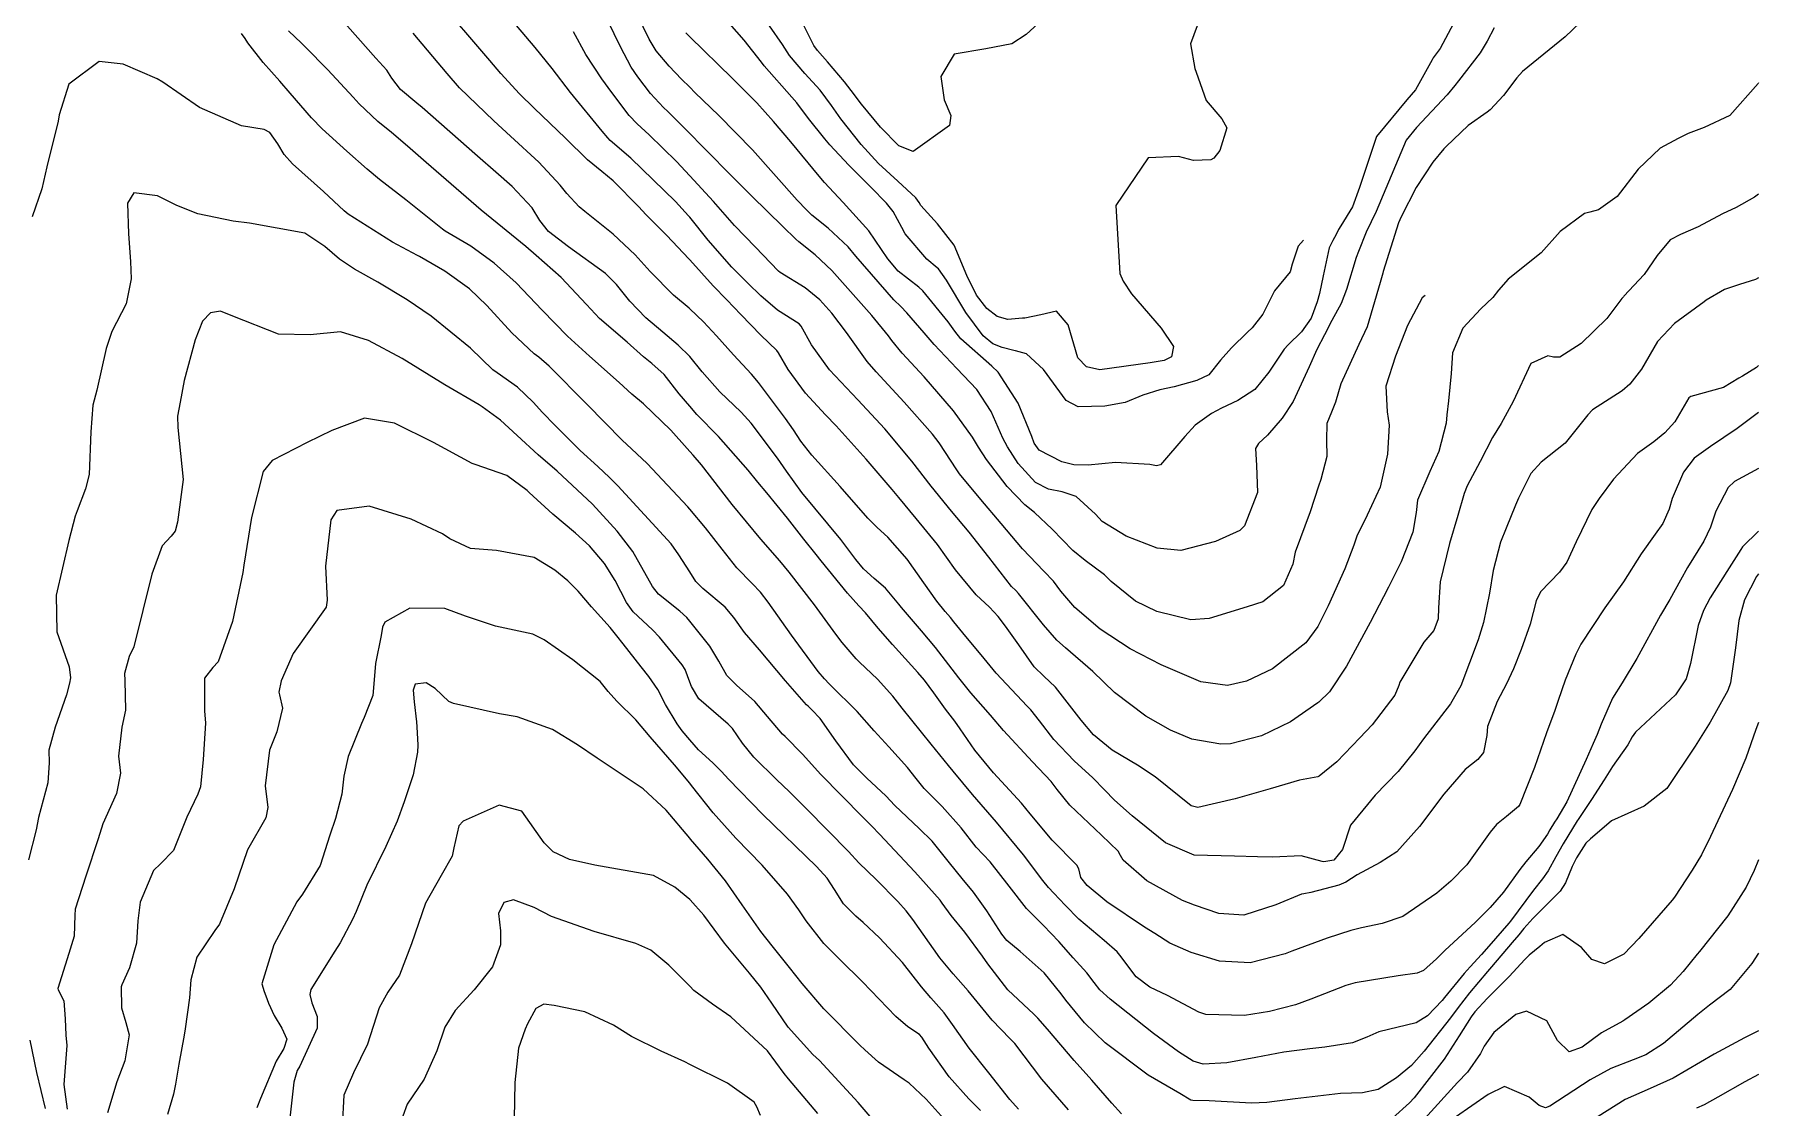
# Model space of a CAD drawing. Header units: feet. Extents: x 1313709 to 1317500, y 405869 to 411659.
# Drawn here: x 1317147.2 to 1317500, y 409378.2 to 409597.8 of the extents above; entities that cross this region are included whole.
import ezdxf

# ---------------------------------------------------------------- set-up
doc = ezdxf.new("R2010")
doc.units = ezdxf.units.FT
doc.layers.add('C-TOPO-MAJR', color=32, linetype='CONTINUOUS')

msp = doc.modelspace()

# ---------------------------------------------------------------- linework, layer by layer
at = {"layer": 'C-TOPO-MAJR'}
for points in [[(1317500, 409565.06), (1317499.17, 409564.47), (1317495.4, 409562.33), (1317492.6, 409561.04), (1317487.66, 409558.41), (1317484.06, 409556.82), (1317481.93, 409555.78), (1317479.27, 409552.51), (1317476.62, 409548.64), (1317472.46, 409544.2), (1317472.35, 409544.1), (1317472.04, 409543.73), (1317468.95, 409539.63), (1317463.69, 409534.56), (1317459.35, 409531.73), (1317458.04, 409531.75), (1317456.88, 409532.05), (1317453.4, 409530.46), (1317449.83, 409522.66), (1317447.37, 409518.18), (1317445.58, 409515.28), (1317443.03, 409510.37), (1317440.4, 409505.43), (1317439.76, 409503.84), (1317438.46, 409499.36), (1317436.74, 409493.6), (1317434.89, 409485.8), (1317434.53, 409480.47), (1317434.45, 409478.23), (1317433.54, 409475.82), (1317431.53, 409473.41), (1317426.64, 409465.27), (1317426.4, 409464.58), (1317425.61, 409462.57), (1317420.93, 409456.53), (1317418.45, 409453.88), (1317413.7, 409448.93), (1317410.09, 409446.02), (1317409.81, 409445.91), (1317406.06, 409445.19), (1317400.09, 409443.44), (1317392.91, 409441.4), (1317385.25, 409439.62), (1317383.89, 409439.94), (1317376.56, 409445.9), (1317372.95, 409448.29), (1317367.74, 409451.37), (1317363.92, 409454.5), (1317361.44, 409457.51), (1317356.18, 409464.21), (1317353.75, 409466.46), (1317351.81, 409468.42), (1317348.64, 409472.88), (1317345.92, 409476.68), (1317344.41, 409478.7), (1317342.64, 409480.59), (1317339.91, 409483.14), (1317335.7, 409488.22), (1317332, 409493.39), (1317327.66, 409498.77), (1317324.09, 409503.01), (1317322.72, 409504.67), (1317317.41, 409510.88), (1317311.29, 409517.67), (1317309.07, 409519.98), (1317304.97, 409524.4), (1317301.45, 409529.24), (1317299.47, 409532.66), (1317299.11, 409533.13), (1317295.87, 409536.21), (1317291.75, 409540.48), (1317288.89, 409543.47), (1317286.09, 409546.37), (1317281.32, 409551.64), (1317281.1, 409551.87), (1317276.64, 409556.63), (1317272.35, 409560.96), (1317270.92, 409562.49), (1317265.62, 409567.82), (1317263.32, 409569.71), (1317260.42, 409572.12), (1317255.89, 409576.52), (1317249.46, 409582.67), (1317246.48, 409585.62), (1317242.7, 409589.74), (1317240.39, 409592.43), (1317229.33, 409605.48)], [(1317500, 409587.87), (1317499.9, 409587.73), (1317494.16, 409581.18), (1317488.88, 409578.75), (1317485.59, 409577.48), (1317483.54, 409576.47), (1317479.85, 409574.53), (1317475.38, 409570.17), (1317471.08, 409564.61), (1317467.25, 409561.88), (1317465.5, 409561.4), (1317464.37, 409561.13), (1317459.43, 409557.48), (1317455.51, 409553.06), (1317448.8, 409547.69), (1317446.83, 409545.46), (1317445.64, 409543.97), (1317443.17, 409541.65), (1317439.48, 409537.67), (1317437.39, 409532.65), (1317437.11, 409528.39), (1317436.55, 409522.84), (1317436.25, 409519.95), (1317436.09, 409518.26), (1317434.59, 409512.47), (1317432.73, 409508.37), (1317430.22, 409502.5), (1317429.93, 409499.98), (1317429.27, 409495.94), (1317426.9, 409489.88), (1317424.3, 409484.71), (1317423.26, 409482.7), (1317420.53, 409477.44), (1317415.72, 409468.52), (1317412.23, 409463.25), (1317410.01, 409461.18), (1317409.83, 409461.05), (1317404.21, 409457.16), (1317398.28, 409454.3), (1317391.95, 409452.67), (1317389.97, 409452.56), (1317384.08, 409453.59), (1317379.71, 409455.43), (1317374.63, 409458.33), (1317368.23, 409463.16), (1317363.81, 409467.47), (1317358.18, 409472.27), (1317356.4, 409473.84), (1317353.71, 409476.98), (1317348.59, 409483.4), (1317348.01, 409484), (1317347.18, 409484.84), (1317342.5, 409490.86), (1317338.51, 409495.93), (1317334.91, 409500.21), (1317330.69, 409505.36), (1317326.74, 409510.46), (1317321.26, 409517.07), (1317315.68, 409523), (1317309.93, 409529.13), (1317306.26, 409534.26), (1317304.13, 409538.11), (1317303.71, 409538.53), (1317299.25, 409541.39), (1317295.87, 409544.26), (1317293.18, 409546.88), (1317289.95, 409550.15), (1317285.12, 409555.71), (1317281.32, 409560.35), (1317281.06, 409560.67), (1317278.41, 409563.59), (1317269.27, 409572.44), (1317265.04, 409576.07), (1317264.54, 409576.58), (1317263.43, 409577.96), (1317256.95, 409585.91), (1317253.18, 409590.77), (1317249.67, 409595.11), (1317242.79, 409603.21)], [(1317466.63, 409603.23), (1317460.46, 409597.25), (1317451.72, 409590.2), (1317450.58, 409588.92), (1317447.79, 409585.26), (1317445.1, 409582.33), (1317444.45, 409581.83), (1317440.6, 409579.16), (1317436.06, 409574.87), (1317435.61, 409574.36), (1317433.35, 409571.61), (1317429.92, 409566.48), (1317426.85, 409560.47), (1317426.34, 409559.2), (1317423.22, 409549.29), (1317423.1, 409548.92), (1317422.58, 409547), (1317419.95, 409537.95), (1317418.23, 409534.32), (1317414.55, 409526.27), (1317413.47, 409522.54), (1317412.62, 409520.46), (1317411.65, 409518.2), (1317411.6, 409514.77), (1317411.68, 409511.42), (1317410.44, 409506.75), (1317410, 409505.37), (1317408.26, 409500.13), (1317405.22, 409491.87), (1317404.7, 409489.43), (1317402.83, 409485), (1317398.57, 409481.68), (1317395.4, 409480.68), (1317387.61, 409478.27), (1317383.87, 409477.98), (1317376.9, 409479.74), (1317372.52, 409481.84), (1317367.58, 409485.83), (1317366.15, 409487.19), (1317362.24, 409490.18), (1317359.67, 409492.2), (1317355.48, 409496.56), (1317351.84, 409499.97), (1317349.86, 409501.56), (1317346.25, 409505.3), (1317342.02, 409510.84), (1317340.39, 409513.35), (1317339.14, 409515.39), (1317335.27, 409520.78), (1317329.29, 409527.69), (1317324.8, 409532.59), (1317322.7, 409535.15), (1317321.97, 409536.09), (1317318.57, 409540.26), (1317310.39, 409549.45), (1317306.97, 409552.68), (1317303.64, 409555.35), (1317303.05, 409555.88), (1317300.38, 409558.47), (1317294, 409564.69), (1317290.64, 409568.08), (1317283.87, 409574.9), (1317281.32, 409577.49), (1317278.76, 409580.1), (1317276.81, 409582.01), (1317275.97, 409582.81), (1317273.32, 409585.71), (1317270.67, 409589.06), (1317269.3, 409591.07), (1317267.15, 409595.26), (1317264.59, 409600.54)], [(1317445.94, 409599.13), (1317444.5, 409596.37), (1317443.08, 409593.98), (1317438.61, 409588.28), (1317437.86, 409587.34), (1317436.32, 409585.43), (1317429.99, 409578.76), (1317427.91, 409576.12), (1317426.28, 409572.26), (1317421.74, 409561.52), (1317419.72, 409557.33), (1317418.12, 409553.36), (1317417.7, 409552.14), (1317415.71, 409545.6), (1317414.6, 409542.7), (1317412.73, 409539.23), (1317411.17, 409536.33), (1317409.63, 409533.3), (1317408.09, 409529.75), (1317404.77, 409522.68), (1317402.55, 409519.29), (1317399.53, 409515.82), (1317397.66, 409514.11), (1317397.07, 409513.04), (1317397.28, 409509.55), (1317397.47, 409504.06), (1317394.86, 409497.26), (1317393.86, 409496.29), (1317388.9, 409494.06), (1317381.83, 409492.21), (1317376.95, 409492.7), (1317370.64, 409495.11), (1317365.71, 409498.14), (1317364.31, 409499.62), (1317360.37, 409503.25), (1317357.54, 409504.17), (1317354.73, 409504.76), (1317352.07, 409506.09), (1317348.53, 409510.01), (1317346.33, 409513.37), (1317345.41, 409515.18), (1317342.97, 409520.62), (1317340.06, 409525.1), (1317335.99, 409529.44), (1317331.3, 409534.32), (1317329.27, 409536.71), (1317325.76, 409540.84), (1317324.48, 409542.08), (1317323.06, 409543.44), (1317315.33, 409552.41), (1317313.73, 409554.3), (1317309.65, 409558.12), (1317306.29, 409560.82), (1317306.1, 409561), (1317305.22, 409561.85), (1317303.27, 409563.89), (1317294.14, 409574.13), (1317287.26, 409581.17), (1317282.36, 409585.92), (1317281.32, 409586.96), (1317279.65, 409588.62), (1317277.12, 409591.27), (1317274.42, 409594.44), (1317273.01, 409596.78), (1317269.41, 409604.25)], [(1317439.24, 409603.05), (1317434.83, 409594.86), (1317433.46, 409592.95), (1317433.24, 409592.6), (1317429.82, 409586.46), (1317428.06, 409584.39), (1317421.82, 409576.88), (1317418.34, 409566.42), (1317416.9, 409562.53), (1317414.51, 409558.6), (1317414.04, 409557.85), (1317413.57, 409556.82), (1317412.93, 409555.62), (1317412.14, 409554.1), (1317410.94, 409548.36), (1317410.16, 409544.8), (1317409.72, 409543.03), (1317408.47, 409539.7), (1317406.48, 409536.92), (1317403.73, 409534.25), (1317402.96, 409533.4), (1317399.83, 409528.65), (1317396.92, 409525.14), (1317393.47, 409522.87), (1317390.14, 409521.34), (1317388.08, 409520.22), (1317384.7, 409517.81), (1317382.64, 409515.5), (1317377.66, 409509.71), (1317376.81, 409509.51), (1317375.44, 409509.77), (1317368.45, 409510.21), (1317362.84, 409509.66), (1317359.94, 409509.73), (1317357.42, 409510.36), (1317352.81, 409512.73), (1317351.78, 409514.17), (1317351.31, 409515.52), (1317348.5, 409522.3), (1317344.43, 409528.7), (1317343.13, 409529.93), (1317336.79, 409535.48), (1317335.53, 409537.07), (1317334.22, 409538.98), (1317328.99, 409545.34), (1317328.2, 409546.05), (1317323.97, 409549.34), (1317321.83, 409551.86), (1317317.94, 409557.61), (1317312.71, 409563.4), (1317308.91, 409567.45), (1317307.79, 409568.79), (1317301.97, 409575.82), (1317298.47, 409579.98), (1317295.02, 409583.78), (1317290.01, 409588.83), (1317281.37, 409597.25), (1317281.32, 409597.3), (1317280.53, 409598.11)], [(1317406.87, 409555.71), (1317405.8, 409554.43), (1317404.58, 409550.78), (1317404.16, 409549.23), (1317400.98, 409545.31), (1317398.56, 409540.51), (1317396.39, 409537.73), (1317395.46, 409536.83), (1317392.17, 409533.68), (1317389.92, 409531.12), (1317387.55, 409528.13), (1317385.08, 409526.95), (1317380.42, 409525.7), (1317377.51, 409525.07), (1317374.02, 409524), (1317370.43, 409522.5), (1317366.27, 409521.7), (1317360.82, 409521.56), (1317358.36, 409522.87), (1317353.67, 409529.25), (1317350.19, 409532.42), (1317348, 409533.01), (1317347.66, 409533.08), (1317345.22, 409533.72), (1317343.35, 409534.46), (1317341.35, 409536.12), (1317337.83, 409540.91), (1317333.88, 409547.48), (1317332.22, 409549.83), (1317331.97, 409550.05), (1317329.82, 409551.8), (1317325.41, 409556.94), (1317324.7, 409558.25), (1317322.94, 409561.54), (1317321.6, 409563.22), (1317318.39, 409566.51), (1317313.86, 409571), (1317309.99, 409575.16), (1317308.96, 409576.39), (1317305.65, 409580.57), (1317303.21, 409583.74), (1317302.22, 409584.92), (1317296.53, 409591.37), (1317295.99, 409592.08), (1317292.48, 409596.59), (1317286.95, 409602.88)], [(1317385.14, 409599.52), (1317383.75, 409595.86), (1317384.68, 409590.77), (1317384.92, 409590.05), (1317386.99, 409584.24), (1317390.19, 409580.5), (1317391.21, 409578.68), (1317389.8, 409574.04), (1317388.57, 409572.46), (1317387.91, 409572.11), (1317384.37, 409571.98), (1317381.32, 409572.77), (1317375.11, 409572.55), (1317368.53, 409562.78), (1317369.34, 409548.83), (1317370, 409547.26), (1317371.72, 409544.71), (1317377.75, 409537.68), (1317380.27, 409533.94), (1317379.88, 409531.83), (1317378.39, 409531.08), (1317375.54, 409530.61), (1317365.26, 409529.16), (1317362.53, 409529.77), (1317360.74, 409531.6), (1317358.77, 409538.34), (1317356.36, 409541.16), (1317353.17, 409540.41), (1317349.9, 409539.72), (1317349.43, 409539.69), (1317346.41, 409539.45), (1317344.19, 409540.05), (1317342.08, 409541.67), (1317339.96, 409544.46), (1317338.02, 409548.42), (1317335.39, 409554.67), (1317332, 409559.05), (1317328.61, 409562.77), (1317328.25, 409563.36), (1317327.58, 409564.31), (1317323.9, 409567.72), (1317319.97, 409571.38), (1317316.41, 409575.24), (1317312.24, 409580.48), (1317310.34, 409583.22), (1317308.01, 409586.34), (1317304.87, 409589.74), (1317301.75, 409593.49), (1317300.28, 409595.69), (1317294.99, 409603.37)], [(1317500, 409530.02), (1317499.58, 409529.61), (1317496.69, 409527.88), (1317495.97, 409527.42), (1317492.83, 409525.53), (1317486.17, 409523.72), (1317485.77, 409523.39), (1317482.86, 409518.52), (1317480.82, 409516.24), (1317478.57, 409514.41), (1317475.25, 409512.02), (1317470.31, 409506.8), (1317467.37, 409502.8), (1317465.89, 409500.56), (1317462.66, 409493.97), (1317460.77, 409489.83), (1317459.26, 409487.76), (1317455.4, 409483.72), (1317454.49, 409481.87), (1317453.27, 409477.11), (1317451.45, 409471.92), (1317449.86, 409467.99), (1317448.46, 409464.89), (1317446.51, 409461.29), (1317444.58, 409456.22), (1317444.43, 409454.34), (1317443.74, 409450.86), (1317442.58, 409449.46), (1317439.95, 409447.37), (1317435.62, 409442.33), (1317430.62, 409435.71), (1317425.98, 409430.54), (1317422.59, 409428.37), (1317417.85, 409425.86), (1317415.54, 409424.36), (1317414.15, 409423.72), (1317408.43, 409422.22), (1317406.95, 409421.96), (1317406.52, 409421.87), (1317401.22, 409419.69), (1317394.68, 409417.57), (1317389.56, 409417.91), (1317384.6, 409419.63), (1317382.11, 409420.6), (1317374.87, 409424.59), (1317369.97, 409428.82), (1317369.48, 409429.79), (1317368.98, 409430.68), (1317365.58, 409433.95), (1317359.08, 409440.07), (1317356.47, 409443.33), (1317355.28, 409444.92), (1317351.48, 409448.96), (1317345.5, 409455.4), (1317342.86, 409458.52), (1317338.86, 409463.1), (1317336.36, 409466.13), (1317331.62, 409472.33), (1317328.75, 409475.75), (1317324.64, 409480.53), (1317324.1, 409481.24), (1317321.35, 409484.52), (1317319.06, 409486.46), (1317316.89, 409488.42), (1317315.33, 409490.35), (1317312.21, 409494.41), (1317304.24, 409504.05), (1317301.11, 409508.39), (1317299.26, 409511.11), (1317293.86, 409518.25), (1317291.83, 409520.5), (1317287.5, 409524.65), (1317283.88, 409528.76), (1317281.34, 409531.85), (1317281.32, 409531.87), (1317278.98, 409534.19), (1317275.82, 409536.86), (1317272.33, 409539.81), (1317269.07, 409543.18), (1317266.32, 409546.6), (1317264.06, 409548.88), (1317256.49, 409554.3), (1317252.42, 409557.45), (1317250.64, 409559.71), (1317249.08, 409562.27), (1317245.01, 409566.69), (1317241.64, 409569.6), (1317237.89, 409572.83), (1317226.56, 409582.83), (1317225.47, 409583.71), (1317222.13, 409586.47), (1317220.37, 409588.82), (1317219.33, 409590.47), (1317217.1, 409592.94), (1317209.73, 409601.21)], [(1317354.21, 409601.43), (1317350.18, 409597.73), (1317347.23, 409595.85), (1317341.9, 409594.81), (1317335.44, 409593.7), (1317332.71, 409589.14), (1317333.36, 409584.36), (1317334.77, 409581.15), (1317334.48, 409579.14), (1317327.01, 409573.81), (1317324.1, 409575.01), (1317320.34, 409578.78), (1317316.46, 409583.52), (1317314.35, 409586.31), (1317312.95, 409588.09), (1317309.53, 409592.18), (1317307.46, 409594.45), (1317306.7, 409595.5), (1317304.72, 409599.43)], [(1317500, 409508.97), (1317495.1, 409506.28), (1317493.8, 409505.1), (1317491.28, 409500.22), (1317490.17, 409496.94), (1317488.81, 409494.09), (1317485.48, 409488.71), (1317484.04, 409486.14), (1317481.85, 409482.16), (1317479.96, 409478.96), (1317475.09, 409470.1), (1317472.13, 409465.15), (1317470.13, 409461.96), (1317467.78, 409456.67), (1317466.98, 409454.58), (1317466.16, 409452.69), (1317464.76, 409449.45), (1317460.77, 409440.78), (1317458.71, 409437.32), (1317458.26, 409436.63), (1317457.31, 409435.05), (1317456.79, 409434.18), (1317455.06, 409431.64), (1317452.42, 409428.53), (1317451.18, 409426.94), (1317447.81, 409422.31), (1317445.1, 409419.14), (1317442.12, 409416.16), (1317435.81, 409410.33), (1317434.08, 409408.69), (1317431.45, 409406.27), (1317430.18, 409405.72), (1317426.26, 409405.16), (1317417.46, 409403.72), (1317415.53, 409403.2), (1317408.38, 409400.44), (1317405.23, 409399.26), (1317399.97, 409397.85), (1317394.83, 409397.05), (1317386.89, 409397.25), (1317385.47, 409397.78), (1317379.1, 409401.17), (1317375.46, 409402.84), (1317372.67, 409404.95), (1317369.35, 409409.43), (1317368.78, 409410.12), (1317366.12, 409412.44), (1317360.91, 409416.77), (1317358.12, 409419.62), (1317355.81, 409422.11), (1317354.72, 409423.26), (1317353.56, 409424.71), (1317349.58, 409429.91), (1317344.06, 409436.63), (1317339.2, 409442.27), (1317335.19, 409447.06), (1317334.26, 409448.23), (1317330.73, 409452.55), (1317324.76, 409459.96), (1317322.85, 409462.39), (1317319.75, 409465.84), (1317316.04, 409469.38), (1317315.4, 409470.02), (1317312.51, 409473.37), (1317311.2, 409475.05), (1317306.83, 409481.08), (1317301.66, 409487.75), (1317299.75, 409490.05), (1317295.88, 409494.53), (1317290, 409501.58), (1317283.72, 409509.71), (1317282.02, 409511.68), (1317281.32, 409512.44), (1317280.76, 409513.05), (1317277.46, 409516.79), (1317271.89, 409522.18), (1317269.47, 409524.19), (1317266.88, 409526.56), (1317260.84, 409531.97), (1317256.3, 409536.02), (1317251.15, 409541.33), (1317245.82, 409546.94), (1317241.32, 409550.98), (1317236.54, 409554.45), (1317231.27, 409557.55), (1317230.73, 409557.9), (1317223.25, 409563.96), (1317217.83, 409568.12), (1317215.31, 409570.21), (1317211.14, 409573.86), (1317206.08, 409578.43), (1317203.95, 409580.71), (1317199.57, 409585.73), (1317197.42, 409588.21), (1317194.02, 409592), (1317190.88, 409596.07), (1317190.34, 409596.9), (1317189.59, 409597.97)], [(1317500, 409520.4), (1317495.61, 409517.15), (1317490.18, 409513.47), (1317489.67, 409513.16), (1317486.83, 409511.05), (1317484.64, 409508.21), (1317482.36, 409502.8), (1317481.71, 409500.68), (1317480.41, 409497.71), (1317478.82, 409495.56), (1317475.99, 409491.53), (1317472.37, 409485.79), (1317468.58, 409480.46), (1317463.67, 409473.06), (1317462.6, 409470.96), (1317460.44, 409465.7), (1317459.04, 409461.53), (1317458.31, 409459.48), (1317456.59, 409454.92), (1317454.13, 409447.77), (1317451.19, 409440.24), (1317450.91, 409439.82), (1317448.46, 409437.75), (1317446.41, 409436.13), (1317445.09, 409434.56), (1317440.35, 409427.92), (1317437.06, 409424.54), (1317434.15, 409422.09), (1317427.23, 409417.32), (1317423.01, 409415.87), (1317418.75, 409415.01), (1317416.61, 409414.44), (1317411.75, 409412.9), (1317404.5, 409410.24), (1317403.14, 409409.69), (1317395.97, 409407.81), (1317389.69, 409408.21), (1317383.91, 409409.92), (1317379.56, 409411.88), (1317376.45, 409413.84), (1317374.34, 409415.16), (1317366.67, 409420.33), (1317362.61, 409423.63), (1317361.36, 409425.32), (1317360.91, 409427.06), (1317360.53, 409427.85), (1317355.46, 409432.92), (1317350.94, 409438.31), (1317349.17, 409440.51), (1317343.5, 409446.68), (1317339.66, 409451.35), (1317336.68, 409455.7), (1317335.54, 409457.25), (1317333.64, 409459.72), (1317331.25, 409463.1), (1317329.37, 409465.64), (1317328.01, 409467.25), (1317322.78, 409472.97), (1317319.89, 409476.28), (1317317.26, 409479.42), (1317315.95, 409480.86), (1317313.6, 409483.45), (1317308.2, 409490.09), (1317307.18, 409491.37), (1317304.66, 409494.52), (1317301.34, 409498.79), (1317297.08, 409504), (1317295.28, 409506.17), (1317293.29, 409508.66), (1317287.18, 409515.51), (1317282.74, 409520), (1317281.32, 409521.69), (1317279.17, 409524.26), (1317276.07, 409528.22), (1317273.55, 409530.48), (1317271.89, 409531.82), (1317268.5, 409534.8), (1317262.85, 409539.64), (1317260.2, 409542.5), (1317255.04, 409548.07), (1317249.92, 409552.52), (1317247.79, 409554.35), (1317241.9, 409559.14), (1317238.61, 409561.79), (1317227.37, 409571.54), (1317223.6, 409574.9), (1317220.33, 409577.7), (1317217.52, 409579.98), (1317213.65, 409583.59), (1317212.43, 409584.95), (1317207.29, 409590.55), (1317202.63, 409595.22), (1317201.87, 409595.98), (1317199.24, 409598.48)], [(1317500, 409547.99), (1317499.41, 409547.63), (1317496.12, 409546.61), (1317493.07, 409545.56), (1317489.29, 409543.37), (1317488.86, 409543.07), (1317482.82, 409538.63), (1317479.3, 409534.93), (1317476.03, 409529.32), (1317473.64, 409526.2), (1317472.08, 409524.88), (1317466.03, 409520.95), (1317465.1, 409519.92), (1317460.46, 409514.17), (1317455.55, 409510.26), (1317453.41, 409507.96), (1317450.88, 409502.88), (1317450.31, 409501.44), (1317448.35, 409496.79), (1317447.2, 409493.88), (1317445.73, 409488.07), (1317444.98, 409483.48), (1317443.75, 409477.49), (1317442.66, 409473.9), (1317439.11, 409464.48), (1317436.97, 409460.85), (1317431.48, 409453.68), (1317429.68, 409451.22), (1317426.27, 409446.96), (1317421.58, 409442.16), (1317416.5, 409436.01), (1317414.85, 409431), (1317413.12, 409428.85), (1317411.09, 409428.49), (1317410.74, 409428.58), (1317406.4, 409429.76), (1317400.62, 409429.47), (1317397.47, 409429.51), (1317392.76, 409429.68), (1317384.54, 409429.89), (1317378.67, 409432.4), (1317371.81, 409437.93), (1317368.25, 409441.15), (1317366.18, 409443.23), (1317363.78, 409445.68), (1317359.99, 409449.17), (1317355.8, 409453.5), (1317352.87, 409457.34), (1317351.13, 409459.58), (1317350.35, 409460.38), (1317344.05, 409467.1), (1317340.93, 409470.85), (1317337.81, 409474.57), (1317335.38, 409477.62), (1317334.65, 409478.51), (1317333.57, 409479.74), (1317331.85, 409481.84), (1317329.21, 409485.56), (1317325.78, 409490.42), (1317321.84, 409494.9), (1317319.66, 409496.9), (1317317.79, 409498.83), (1317312.13, 409505.29), (1317306.29, 409511.72), (1317304.07, 409514.57), (1317302.53, 409516.88), (1317300.94, 409519.21), (1317295.4, 409526.56), (1317293.96, 409528.24), (1317290.3, 409532.22), (1317286.78, 409536.1), (1317284.13, 409538.98), (1317281.32, 409541.62), (1317281.17, 409541.75), (1317277.97, 409544.45), (1317273.22, 409549.25), (1317270.17, 409552.69), (1317265.62, 409556.93), (1317259.83, 409561.53), (1317258.69, 409562.5), (1317256.14, 409565.25), (1317254.82, 409566.91), (1317250.47, 409571.61), (1317244.67, 409576.94), (1317241.21, 409580.12), (1317234.2, 409586.87), (1317231.67, 409589.76), (1317224.72, 409598)], [(1317431.78, 409544.36), (1317431.18, 409543.9), (1317428.16, 409538.2), (1317425.72, 409531.95), (1317423.73, 409525.8), (1317424.02, 409520.59), (1317424.45, 409517.85), (1317424.09, 409511.92), (1317422.58, 409505.16), (1317419.94, 409499.42), (1317417.81, 409495.12), (1317417.19, 409493.28), (1317415.33, 409488.43), (1317411.96, 409480.84), (1317409.83, 409476.67), (1317407.4, 409473.3), (1317400.55, 409468.01), (1317395.22, 409465.48), (1317391.36, 409464.6), (1317385.87, 409465.33), (1317377.81, 409468.83), (1317371.44, 409472.11), (1317365.32, 409476.07), (1317360.09, 409480.53), (1317357.28, 409483.84), (1317355.77, 409485.89), (1317353.79, 409487.96), (1317349.42, 409492.51), (1317345.07, 409497.7), (1317340.91, 409502.65), (1317336.51, 409507.91), (1317335.94, 409508.69), (1317332.32, 409514.22), (1317331.01, 409515.96), (1317325.18, 409522.57), (1317319.43, 409528.75), (1317317.64, 409530.85), (1317313.37, 409536.8), (1317310.41, 409540.74), (1317307.96, 409543.46), (1317304.96, 409545.96), (1317299.83, 409549.05), (1317299.46, 409549.33), (1317296.28, 409552.7), (1317294.74, 409554.28), (1317290.51, 409558.66), (1317286.16, 409563.56), (1317281.32, 409568.83), (1317278.58, 409571.8), (1317273.04, 409577.22), (1317270.54, 409579.46), (1317268.95, 409581.17), (1317265.37, 409585.89), (1317263.3, 409588.69), (1317260.09, 409593.68), (1317257.55, 409598.28)], [(1317500, 409496.18), (1317496.72, 409492.93), (1317496.35, 409492.39), (1317493.55, 409487.92), (1317490.09, 409482.51), (1317488.74, 409479.92), (1317487.67, 409476.87), (1317486.06, 409469.08), (1317485.21, 409465.97), (1317482.98, 409462.68), (1317474.8, 409455.06), (1317474.14, 409454.04), (1317473.25, 409452.45), (1317470.15, 409448.03), (1317468.42, 409445.28), (1317465.84, 409441.23), (1317463.07, 409437.14), (1317462.92, 409436.91), (1317460.06, 409432.17), (1317458.53, 409429.52), (1317456.94, 409426.69), (1317455.83, 409425.02), (1317453.97, 409422.7), (1317449.27, 409416.38), (1317448.91, 409415.93), (1317444.81, 409411.25), (1317443.31, 409409.57), (1317441.01, 409407.05), (1317439.77, 409405.65), (1317435.73, 409400.73), (1317435.24, 409400.13), (1317432.3, 409396.97), (1317429.94, 409395.55), (1317422.31, 409393.71), (1317419.83, 409392.64), (1317416.93, 409391.5), (1317411.29, 409390.61), (1317408.18, 409390.27), (1317402.86, 409389.55), (1317397.12, 409388.46), (1317391.2, 409387.35), (1317386.4, 409387.14), (1317384.35, 409387.74), (1317381.32, 409389.64), (1317376.24, 409393.41), (1317367.35, 409400.41), (1317365.21, 409402.34), (1317364.05, 409403.83), (1317362.54, 409405.82), (1317359.75, 409408.84), (1317356.85, 409412.19), (1317353.69, 409415.48), (1317350.2, 409418.93), (1317346.71, 409423.55), (1317342.78, 409428.47), (1317339.94, 409431.52), (1317336.83, 409435.46), (1317332.97, 409439.82), (1317329.27, 409443.5), (1317327.63, 409445.53), (1317325.88, 409447.83), (1317322.07, 409452.04), (1317319.07, 409455.3), (1317315.59, 409459.27), (1317310.06, 409464.74), (1317309.85, 409464.94), (1317308.86, 409465.97), (1317307.58, 409467.47), (1317302.13, 409474.84), (1317297.35, 409481.62), (1317295.79, 409483.67), (1317294.11, 409485.44), (1317290.95, 409488.64), (1317287.93, 409492.44), (1317284.55, 409496.84), (1317281.32, 409500.68), (1317280.96, 409501.12), (1317272.6, 409510), (1317268.37, 409513.97), (1317267.59, 409514.72), (1317260.25, 409522.15), (1317252.58, 409529.89), (1317250.47, 409531.71), (1317249.51, 409532.43), (1317244.89, 409536.72), (1317239.8, 409542.33), (1317236.24, 409545.74), (1317231.21, 409549.33), (1317226.01, 409552.37), (1317225.64, 409552.56), (1317220.53, 409555.26), (1317211.44, 409561.03), (1317210.63, 409561.7), (1317206.36, 409565.64), (1317200.04, 409571.26), (1317198.36, 409573.23), (1317197.04, 409575.36), (1317195.4, 409577.68), (1317194.24, 409578.33), (1317189.63, 409579.05), (1317181, 409582.8), (1317173.51, 409587.99), (1317172.38, 409588.68), (1317165.36, 409591.71), (1317160.45, 409592.23), (1317154.3, 409587.58), (1317152.32, 409581.3), (1317152.07, 409580.01), (1317149.75, 409570.7), (1317148.77, 409566.16), (1317146.79, 409560.43)], [(1317500, 409487.39), (1317499.61, 409486.85), (1317497.16, 409482.11), (1317496, 409477.88), (1317495.3, 409472.28), (1317494.26, 409465.12), (1317493.74, 409463.52), (1317490.14, 409457.06), (1317487.02, 409452.16), (1317481.24, 409443.47), (1317476.59, 409439.9), (1317469.91, 409436.86), (1317466.99, 409434.34), (1317465.59, 409433.23), (1317464.64, 409432.29), (1317462.74, 409429.35), (1317461.87, 409427.58), (1317460.53, 409424.23), (1317459.44, 409422.53), (1317453.79, 409416.92), (1317451.99, 409414.84), (1317450.99, 409413.6), (1317449.6, 409411.99), (1317445.36, 409407.01), (1317444.56, 409406.09), (1317440.86, 409401.73), (1317438.53, 409398.73), (1317436.95, 409396.61), (1317431.56, 409389.79), (1317431.07, 409389.13), (1317429, 409386.81), (1317425.93, 409384.34), (1317422.15, 409381.92), (1317418.98, 409381.24), (1317414.5, 409381.09), (1317405.19, 409380), (1317399.42, 409379.28), (1317396.26, 409379.13), (1317387.6, 409379.58), (1317384.25, 409379.65), (1317383.84, 409379.77), (1317381.61, 409381.08), (1317375.12, 409384.89), (1317366.29, 409391.44), (1317362.09, 409395.55), (1317358.3, 409400.19), (1317357.32, 409401.52), (1317353.81, 409405.79), (1317348.93, 409410.18), (1317346.23, 409412.43), (1317345.16, 409413.73), (1317342.11, 409418.47), (1317339.38, 409422.29), (1317337.06, 409425.06), (1317334.47, 409428.28), (1317330.92, 409432.71), (1317328.27, 409435.31), (1317323.27, 409440.06), (1317321.42, 409442), (1317317.56, 409445.6), (1317314.83, 409448.34), (1317311.24, 409453.24), (1317307.99, 409457.85), (1317306.31, 409459.62), (1317305.52, 409460.33), (1317305.21, 409460.64), (1317300.93, 409465.55), (1317295.57, 409471.88), (1317292.52, 409475.43), (1317290.36, 409478.49), (1317288.58, 409480.62), (1317284.02, 409484.43), (1317282.59, 409485.85), (1317281.32, 409487.83), (1317279.1, 409491.29), (1317277.49, 409493.54), (1317266.58, 409505.4), (1317264.89, 409507.15), (1317262.49, 409509.39), (1317258.88, 409512.67), (1317253.73, 409517.81), (1317251.2, 409520.4), (1317249.25, 409522.51), (1317246.09, 409525.6), (1317241.91, 409528.51), (1317241.05, 409529.16), (1317236.48, 409533.6), (1317228.41, 409540.15), (1317223.47, 409543.49), (1317217.49, 409547.08), (1317212.71, 409549.76), (1317209.65, 409551.79), (1317206.66, 409554.4), (1317202.56, 409557.12), (1317191.26, 409559.15), (1317187.87, 409559.54), (1317180.66, 409561.04), (1317176.36, 409562.8), (1317172.43, 409564.73), (1317167.56, 409565.34), (1317166.27, 409563.28), (1317166.46, 409556.97), (1317166.91, 409551.31), (1317167.03, 409547.74), (1317166.02, 409542.66), (1317163.07, 409537.02), (1317161.92, 409533.49), (1317160.03, 409525.01), (1317159.21, 409521.9), (1317158.8, 409516.47), (1317158.42, 409507.76), (1317157.68, 409504.82), (1317155.96, 409500.32), (1317155.59, 409499.21), (1317154.3, 409494.24), (1317151.67, 409483.03), (1317151.82, 409475.53), (1317154.34, 409468.37), (1317154.6, 409466.11), (1317154.44, 409465.04), (1317153.8, 409462.64), (1317151.51, 409456.06), (1317150.18, 409451.33), (1317150.28, 409448.74), (1317149.95, 409444.69), (1317148.07, 409437.55), (1317147.61, 409435.04), (1317146, 409428.92)], [(1317369.65, 409376.96), (1317367.65, 409379.13), (1317363.61, 409383.81), (1317359.99, 409387.88), (1317354.51, 409394.3), (1317352.55, 409396.53), (1317351.7, 409397.32), (1317346.4, 409402.29), (1317342.3, 409407.61), (1317341.25, 409409.19), (1317337.62, 409414.14), (1317334.83, 409417.55), (1317332.98, 409420.06), (1317332.54, 409420.63), (1317327.4, 409426.49), (1317320.14, 409434.19), (1317318.58, 409435.78), (1317317.96, 409436.44), (1317316.68, 409437.71), (1317308.15, 409446.35), (1317304.41, 409450.56), (1317300.82, 409454.13), (1317300.31, 409454.62), (1317297.25, 409458.25), (1317294.66, 409461.29), (1317290.9, 409464.62), (1317288.94, 409466.6), (1317287.24, 409469.55), (1317285.46, 409472.63), (1317281.32, 409477.74), (1317280.72, 409478.48), (1317279.28, 409479.76), (1317274.9, 409483.28), (1317273.68, 409484.86), (1317269.68, 409491.96), (1317266.47, 409496.18), (1317261.4, 409501.66), (1317254.21, 409508.4), (1317250.3, 409511.78), (1317246.04, 409515.72), (1317242.63, 409518.87), (1317238.88, 409521.61), (1317238.2, 409522), (1317231.2, 409526.09), (1317222.45, 409531.46), (1317215.61, 409535.16), (1317209.89, 409536.93), (1317203.66, 409536.33), (1317197.18, 409536.43), (1317187.86, 409540.14), (1317185.32, 409541.12), (1317183.24, 409540.84), (1317181.64, 409539.1), (1317180.11, 409535.31), (1317177.88, 409526.98), (1317177.03, 409522.57), (1317176.51, 409519.64), (1317176.55, 409517.38), (1317177.66, 409506.7), (1317176.53, 409498), (1317176, 409496.18), (1317175.21, 409495.11), (1317173.37, 409493.15), (1317171.26, 409487.36), (1317167.55, 409472.49), (1317166.64, 409470.54), (1317165.66, 409467.05), (1317165.75, 409465.61), (1317165.9, 409459.55), (1317165.1, 409456.06), (1317164.45, 409450.14), (1317164.84, 409446.64), (1317164, 409442.45), (1317161.24, 409436.3), (1317160.29, 409433.24), (1317157.73, 409425.56), (1317155.56, 409418.83), (1317155.51, 409417.6), (1317155.37, 409413.32), (1317154.25, 409409.72), (1317152.01, 409402.61), (1317152.09, 409402.3), (1317153.24, 409400.07), (1317153.5, 409396.35), (1317153.69, 409393.01), (1317153.86, 409390.93), (1317153.24, 409382.94), (1317153.93, 409377.88)], [(1317358.83, 409377.77), (1317353.33, 409384.02), (1317347.84, 409391.32), (1317346.84, 409392.38), (1317343.19, 409396.13), (1317338.31, 409402.13), (1317335.25, 409405.57), (1317332.49, 409408.84), (1317326.97, 409416.71), (1317325.63, 409418.46), (1317323.93, 409420.38), (1317319.46, 409424.89), (1317315.95, 409428.32), (1317313.8, 409430.6), (1317305.29, 409439.29), (1317301.63, 409442.88), (1317299.12, 409445.29), (1317294.42, 409449.9), (1317292.1, 409452.81), (1317290.04, 409455.76), (1317289.16, 409456.64), (1317283.17, 409461.86), (1317281.66, 409464.34), (1317281.32, 409465.26), (1317280.35, 409467.87), (1317279.79, 409468.8), (1317275.12, 409474.48), (1317273.71, 409475.93), (1317269.72, 409479.66), (1317268.41, 409481.56), (1317266.09, 409486.06), (1317263.9, 409489.52), (1317260.79, 409493.14), (1317257.91, 409495.72), (1317253.3, 409499.65), (1317248.47, 409504.08), (1317248.05, 409504.47), (1317243.88, 409507.52), (1317237.41, 409509.78), (1317236.79, 409510), (1317228.88, 409514.31), (1317220.93, 409518.26), (1317214.76, 409519.29), (1317208.07, 409516.71), (1317203.07, 409514.27), (1317195.85, 409510.58), (1317194.03, 409508.37), (1317191.66, 409498.93), (1317190.07, 409489.17), (1317189.85, 409487.68), (1317187.74, 409477.66), (1317184.8, 409469.42), (1317183.74, 409468.23), (1317182.02, 409466.07), (1317182.03, 409459.4), (1317182.23, 409456.84), (1317181.76, 409449.43), (1317181.2, 409443.82), (1317180.64, 409442.34), (1317178.39, 409437.61), (1317175.7, 409430.85), (1317173.02, 409428.09), (1317171.6, 409426.7), (1317168.87, 409420.24), (1317168.39, 409416.44), (1317168.1, 409411.86), (1317166.68, 409406.81), (1317165.11, 409403.34), (1317165, 409402.94), (1317165.03, 409398.62), (1317165.96, 409395.63), (1317166.64, 409393.12), (1317165.72, 409387.8), (1317164.09, 409383.5), (1317162.22, 409377.14)], [(1317348.61, 409377.9), (1317346.84, 409379.85), (1317342.51, 409385.31), (1317338.48, 409390.38), (1317335.07, 409395.23), (1317333.39, 409397.63), (1317330.68, 409400.69), (1317328.72, 409402.93), (1317324.86, 409407.89), (1317320.17, 409412.98), (1317316.8, 409416.12), (1317315.33, 409417.38), (1317312.81, 409419.88), (1317310.97, 409422.83), (1317309.47, 409425.18), (1317307.27, 409427.56), (1317296.3, 409438.2), (1317289.24, 409445.44), (1317287.83, 409447), (1317286.04, 409448.78), (1317283.11, 409451.38), (1317281.32, 409453.48), (1317279.75, 409455.31), (1317278.75, 409456.75), (1317276.38, 409460.71), (1317274.76, 409463.76), (1317272.95, 409466.4), (1317271.4, 409468.38), (1317267.72, 409473.11), (1317266.43, 409474.73), (1317265.04, 409476.42), (1317261.24, 409480.65), (1317258.48, 409483.9), (1317256.39, 409486.02), (1317253.69, 409488.2), (1317249.5, 409490.79), (1317241.76, 409492.18), (1317236.43, 409492.63), (1317232.21, 409494.59), (1317230.71, 409495.58), (1317224.31, 409498.61), (1317215.7, 409501.25), (1317209.09, 409500.36), (1317207.88, 409498.47), (1317206.76, 409488.96), (1317207.13, 409482.01), (1317206.9, 409480.62), (1317200.21, 409471.11), (1317197.71, 409465.55), (1317197.26, 409463.2), (1317197.35, 409462.65), (1317198.01, 409459.97), (1317196.81, 409455.09), (1317195.32, 409451.34), (1317194.46, 409444.05), (1317194.98, 409439.6), (1317194.6, 409437.53), (1317190.85, 409430.99), (1317188.1, 409422.98), (1317185.12, 409415.78), (1317184.17, 409414.45), (1317180.49, 409408.99), (1317179.22, 409404.39), (1317178.96, 409400.7), (1317178.07, 409394.35), (1317177.86, 409393.07), (1317176.79, 409387.1), (1317176.13, 409383.04), (1317175.66, 409380.98), (1317174.45, 409376.78)], [(1317340.79, 409377.63), (1317338.44, 409380.05), (1317334.37, 409384.51), (1317330.22, 409390.37), (1317328.84, 409392.61), (1317328.31, 409393.17), (1317325.96, 409394.73), (1317323.52, 409396.86), (1317316.69, 409403.95), (1317312, 409408.55), (1317308.77, 409411.82), (1317305.14, 409416.44), (1317303.66, 409418.71), (1317301.31, 409421.92), (1317296.14, 409427.79), (1317290.76, 409433.36), (1317286.12, 409438.52), (1317281.68, 409444.15), (1317281.32, 409444.59), (1317278.23, 409448.37), (1317273.23, 409454.07), (1317270.32, 409457.55), (1317266.4, 409461.37), (1317264.62, 409463.33), (1317262.98, 409465.39), (1317257.42, 409469.83), (1317251.52, 409473.9), (1317249.21, 409475.08), (1317241.6, 409476.71), (1317235.47, 409478.73), (1317231.24, 409480.31), (1317224.07, 409480.38), (1317218.92, 409477.5), (1317218.43, 409476.53), (1317218.15, 409474.83), (1317217.03, 409469.1), (1317216.77, 409465.73), (1317216.51, 409462.55), (1317214.72, 409458.05), (1317214.13, 409456.83), (1317211.44, 409450.08), (1317210.52, 409446.06), (1317210.16, 409442.34), (1317208.82, 409437.39), (1317207.67, 409433.93), (1317205.71, 409427.75), (1317202.12, 409421.9), (1317200.95, 409420.34), (1317196.22, 409411.49), (1317193.79, 409403.56), (1317194.21, 409401.99), (1317194.55, 409401.11), (1317195.1, 409399.62), (1317196.29, 409397.06), (1317197.86, 409394.49), (1317198.88, 409392.21), (1317198.26, 409390.31), (1317196.71, 409387.71), (1317193.47, 409380.06), (1317192.71, 409378.2)], [(1317334.57, 409374.52), (1317329.72, 409379.94), (1317326.22, 409383.24), (1317325.21, 409383.92), (1317319.97, 409387.51), (1317317.15, 409390.06), (1317316.11, 409391.02), (1317308.77, 409398.4), (1317304.3, 409403.62), (1317301.71, 409406.88), (1317298.18, 409411.29), (1317295.89, 409414.24), (1317292.04, 409419.73), (1317288.61, 409424.6), (1317285.03, 409429.04), (1317281.49, 409433.15), (1317281.32, 409433.35), (1317276.49, 409439.06), (1317271.78, 409443.46), (1317262.37, 409449.69), (1317258.34, 409452.46), (1317253.22, 409455.58), (1317245.98, 409458.16), (1317242.42, 409458.79), (1317232.96, 409460.86), (1317232.05, 409461.33), (1317229.2, 409463.99), (1317227.42, 409465.15), (1317225.12, 409464.86), (1317224.71, 409463.63), (1317224.94, 409461.22), (1317225.42, 409457.11), (1317225.49, 409456.12), (1317225.66, 409452.39), (1317225.6, 409450.91), (1317224.71, 409446.33), (1317222.92, 409440.8), (1317221.48, 409436.82), (1317219.13, 409431.67), (1317215.23, 409423.73), (1317213.04, 409418.33), (1317212.32, 409416.68), (1317209.82, 409411.93), (1317208.68, 409410.23), (1317203.81, 409402.37), (1317203.62, 409401.38), (1317204.01, 409399.64), (1317205.09, 409396.85), (1317205.08, 409394.48), (1317201.51, 409386.71), (1317201.02, 409385.83), (1317200.3, 409383.45), (1317199.25, 409373.59)], [(1317500, 409456.98), (1317499.42, 409455.57), (1317497.41, 409449.73), (1317494.68, 409443.27), (1317490.19, 409433.66), (1317488.36, 409429.94), (1317486.39, 409426.77), (1317482.79, 409421.3), (1317482.35, 409420.69), (1317475.54, 409412.79), (1317472.44, 409409.61), (1317468.51, 409407.65), (1317465.89, 409408.51), (1317463.75, 409410.99), (1317459.99, 409413.64), (1317456.19, 409411.97), (1317455.28, 409411.19), (1317453.07, 409409.4), (1317452.19, 409408.53), (1317448.97, 409405.04), (1317444.45, 409400.57), (1317441.94, 409397.82), (1317441.21, 409396.8), (1317438.73, 409392.94), (1317436.91, 409390.07), (1317435.68, 409388.12), (1317429.56, 409380.2), (1317428.57, 409379.2), (1317425.08, 409376.07)], [(1317318.26, 409376.38), (1317315.77, 409379.27), (1317307.85, 409387.84), (1317306.5, 409389.09), (1317301.46, 409394.65), (1317298.1, 409399.59), (1317295.87, 409402.88), (1317293.57, 409405.76), (1317288.41, 409411.87), (1317284.17, 409417.56), (1317281.43, 409420.73), (1317281.32, 409420.82), (1317278.26, 409423.32), (1317273.9, 409425.69), (1317261.87, 409427.84), (1317256.73, 409429), (1317253.36, 409430.56), (1317251.53, 409432.38), (1317246.96, 409438.84), (1317242.35, 409440.09), (1317234.94, 409436.8), (1317234.1, 409435.86), (1317233.02, 409431.37), (1317232.69, 409429.66), (1317230.49, 409425.71), (1317227.22, 409420.05), (1317224.4, 409411.76), (1317221.9, 409405.31), (1317219.55, 409401.84), (1317217.76, 409398.61), (1317215.41, 409391.22), (1317212.53, 409385.35), (1317210.55, 409380.78), (1317210.18, 409374.36)], [(1317500, 409428.92), (1317499.14, 409426.76), (1317497.48, 409423.35), (1317493.7, 409417.46), (1317487.91, 409410.18), (1317487.46, 409409.63), (1317484.55, 409406.09), (1317481.98, 409403.3), (1317477.56, 409399.58), (1317472.68, 409396.16), (1317472.25, 409395.92), (1317467.9, 409393.49), (1317463.95, 409390.61), (1317461.29, 409389.62), (1317458.84, 409391.92), (1317456.72, 409395.97), (1317452.53, 409397.92), (1317450.33, 409397.28), (1317445.83, 409393.57), (1317443.84, 409390.82), (1317443.11, 409389.28), (1317440.48, 409385.49), (1317438.42, 409383.34), (1317431.68, 409375.95)], [(1317307.53, 409376.99), (1317301.5, 409384.09), (1317300.67, 409385.2), (1317297.25, 409389.84), (1317289.75, 409396.81), (1317285.95, 409399.38), (1317282.17, 409402.18), (1317281.32, 409403.04), (1317277.07, 409407.38), (1317273.36, 409410.43), (1317270.3, 409411.78), (1317261.73, 409414.28), (1317253.04, 409417.29), (1317249.5, 409419.18), (1317245.29, 409420.72), (1317243.28, 409420.17), (1317242.21, 409417.96), (1317242.58, 409414.37), (1317242.58, 409411.52), (1317240.98, 409407), (1317237.23, 409402.32), (1317233.29, 409398.11), (1317231.18, 409394.71), (1317229.54, 409389.82), (1317226.99, 409384.03), (1317223.52, 409378.91), (1317222.61, 409376.48)], [(1317500, 409409.79), (1317498.63, 409407.73), (1317494.23, 409402.4), (1317490, 409399.19), (1317487.55, 409397.29), (1317480.54, 409391.34), (1317476.97, 409389.04), (1317474.34, 409387.99), (1317469.76, 409386.24), (1317465.58, 409383.89), (1317457.32, 409378.49), (1317456.4, 409378.18), (1317455.1, 409378.62), (1317453.06, 409380.38), (1317448.03, 409382.52), (1317444.71, 409380.91), (1317437.99, 409376.26)], [(1317295.78, 409376.63), (1317295.02, 409378.37), (1317294.49, 409379.32), (1317289.02, 409383.23), (1317281.32, 409387.07), (1317280.33, 409387.57), (1317275.5, 409389.75), (1317269.38, 409392.8), (1317265.7, 409395.09), (1317259.84, 409397.8), (1317253.6, 409399.1), (1317251.44, 409399.37), (1317249.81, 409398.47), (1317248.15, 409395.33), (1317247.67, 409394.3), (1317246.29, 409390.4), (1317245.5, 409383.36), (1317245.38, 409375.9)], [(1317146.32, 409392.04), (1317147.63, 409385.41), (1317149.43, 409378.04)], [(1317500, 409393.95), (1317497.12, 409392.48), (1317490.93, 409389.16), (1317482.57, 409384.22), (1317477.8, 409382.16), (1317472.72, 409379.86), (1317460.37, 409372.13)], [(1317500, 409384.99), (1317497.2, 409383.52), (1317491.66, 409380.37), (1317488.87, 409378.8), (1317487.34, 409378.08)]]:
    msp.add_lwpolyline(points, dxfattribs=at)

doc.saveas('drawing.dxf')
